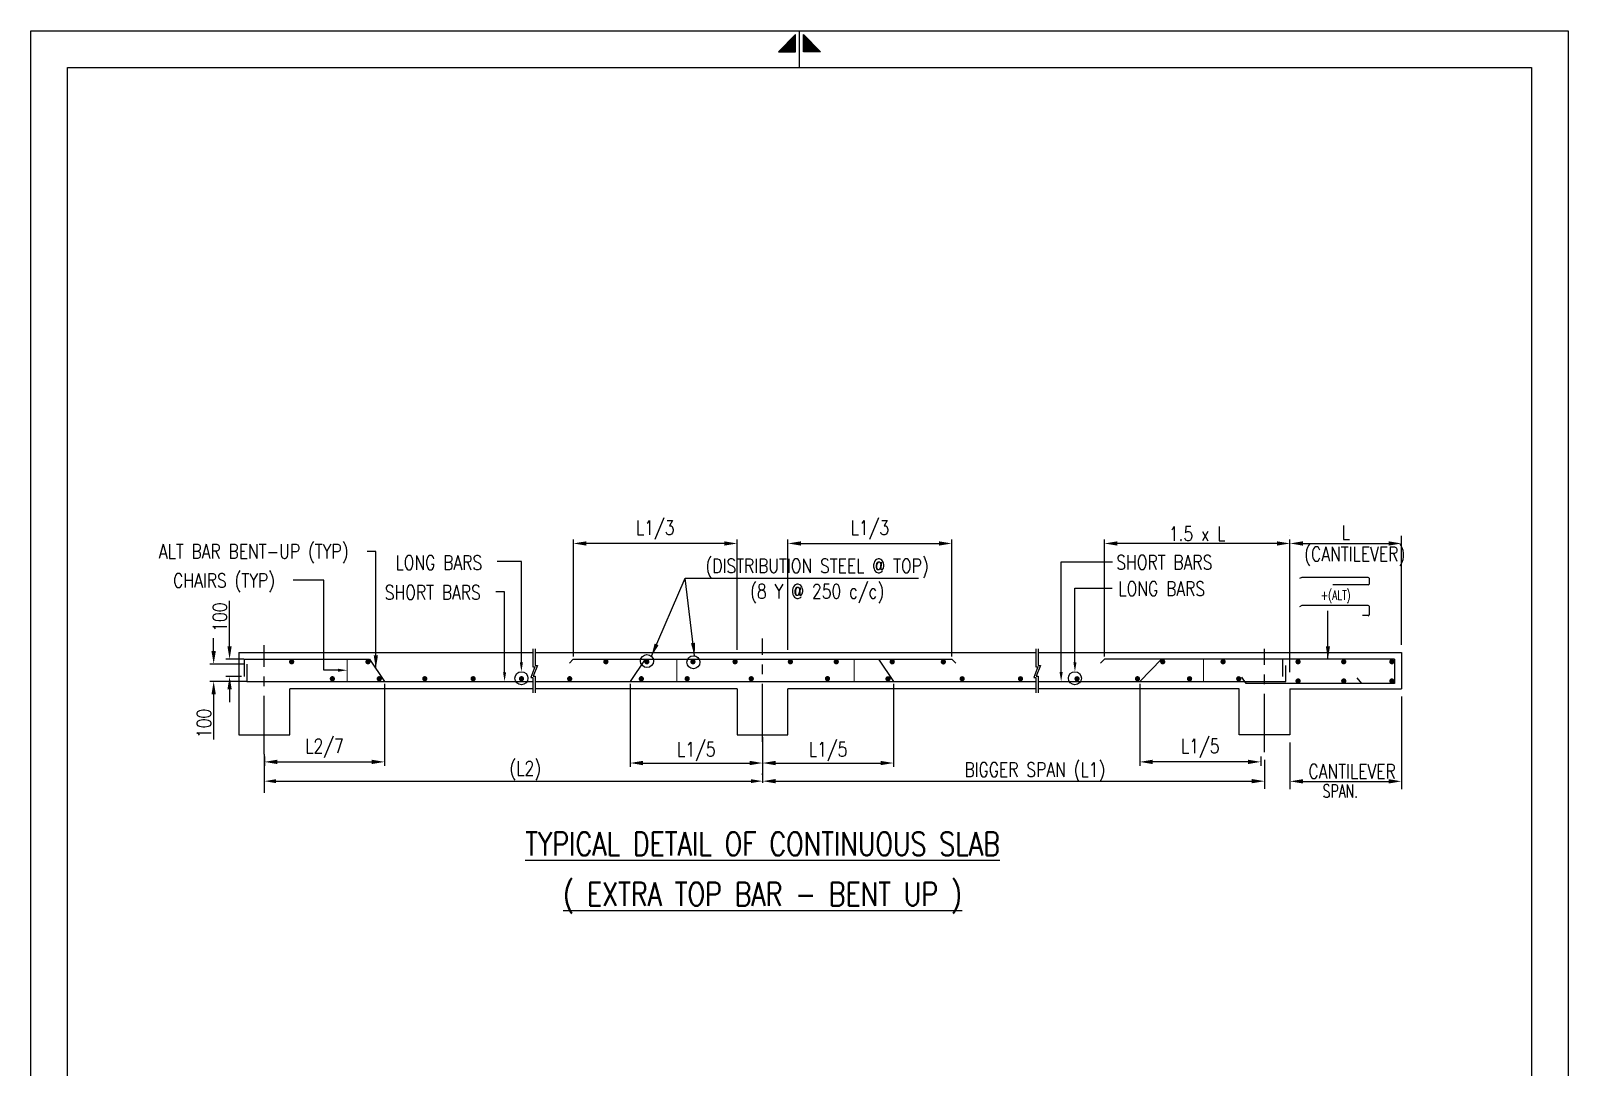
# Model space of a CAD drawing. Extents: x 345615 to 1272425, y -526289 to -156124.
# Drawn here: x 641162 to 670896, y -504273 to -484235 of the extents above; entities that cross this region are included whole.
import ezdxf
from ezdxf.enums import TextEntityAlignment as Align

# ---------------------------------------------------------------- set-up
doc = ezdxf.new("R2010")
doc.units = 0
doc.header["$LTSCALE"] = 500
doc.header["$MEASUREMENT"] = 0
doc.header["$PDMODE"] = 35
doc.header["$PDSIZE"] = -15
doc.linetypes.add('CENTER2', pattern=[1.125, 0.75, -0.125, 0.125, -0.125])
doc.layers.get('DEFPOINTS').update_dxf_attribs({"color": 4})
for name, color, linetype in [('CENTERLINE', 8, 'CENTER2'), ('DIM', 5, 'Continuous'), ('dimention', 7, 'Continuous'), ('hat', 8, 'Continuous'), ('other', 5, 'Continuous'), ('PNA', 10, 'Continuous'), ('S-CONCRET LINE', 4, 'Continuous'), ('S-REINFORCEMENT', 6, 'Continuous'), ('S-SCHEDULE', 2, 'Continuous'), ('S-TEXT-1', 4, 'Continuous'), ('S-TITLE', 6, 'Continuous'), ('ST', 6, 'Continuous'), ('TEXT', 4, 'Continuous'), ('TEXT (SHEET)', 4, 'Continuous'), ('TXT', 4, 'Continuous')]:
    doc.layers.add(name, color=color, linetype=linetype)
doc.layers.add('LINE', color=253, linetype='Continuous', lineweight=18)
doc.styles.add('ROMANS', font='simplex.shx', dxfattribs={"width": 0.8, "height": 275, "bigfont": 'bigfont.shx'})
doc.dimstyles.new('5', dxfattribs={"dimtxt": 250, "dimasz": 250, "dimexe": 60, "dimexo": 60, "dimgap": 150, "dimtad": 1, "dimdec": 0, "dimlfac": 0.2, "dimzin": 0, "dimdsep": 46, "dimtxsty": 'ROMANS', "dimcen": -250, "dimclrd": 5, "dimclre": 5, "dimclrt": 4, "dimadec": 0, "dimazin": 0, "dimtfac": 1, "dimtdec": 0, "dimtix": 1, "dimtofl": 0, "dimtmove": 2, "dimatfit": 3, "dimfxl": 0, "dimtolj": 1, "dimtzin": 0, "dimarcsym": 0})
doc.dimstyles.new('Copy(2) of Standard', dxfattribs={"dimtxt": 300, "dimasz": 250, "dimexe": 75, "dimexo": 50, "dimgap": 50, "dimtad": 1, "dimdec": 0, "dimrnd": 5, "dimzin": 0, "dimdsep": 46, "dimtxsty": 'ROMANS', "dimcen": 0, "dimclrd": 5, "dimclre": 5, "dimclrt": 4, "dimadec": 0, "dimazin": 0, "dimtfac": 1, "dimtdec": 0, "dimtofl": 0, "dimtmove": 0, "dimatfit": 3, "dimfxl": 0, "dimtolj": 1, "dimtzin": 0, "dimarcsym": 0})
doc.dimstyles.new('INT1', dxfattribs={"dimtxt": 250, "dimasz": 250, "dimexe": 150, "dimexo": 60, "dimgap": 75, "dimtad": 1, "dimdec": 0, "dimzin": 0, "dimdsep": 46, "dimtxsty": 'ROMANS', "dimcen": -250, "dimclrd": 5, "dimclre": 5, "dimclrt": 4, "dimadec": 0, "dimazin": 0, "dimtfac": 1, "dimtdec": 0, "dimtix": 1, "dimtofl": 0, "dimtmove": 2, "dimatfit": 3, "dimfxl": 0, "dimtolj": 1, "dimtzin": 0, "dimarcsym": 0})

# ---------------------------------------------------------------- blocks, each defined once
blk = doc.blocks.new('*D360')
at = {"layer": 'DEFPOINTS', "color": 0}
for p in [(665024, -498181), (655315, -498773), (665024, -498743)]:
    blk.add_point(p, dxfattribs=at)
at = {"layer": 'DIM', "color": 5, "lineweight": -2}
for p, q in [((665024, -498331), (665024, -498893)), ((655315, -498623), (655315, -498593)), ((655565, -498743), (664774, -498743))]:
    blk.add_line(p, q, dxfattribs=at)
at = {"layer": 'DIM', "color": 5}
for points in [[(655565, -498701), (655565, -498784), (655315, -498743)], [(664774, -498784), (664774, -498701), (665024, -498743)]]:
    blk.add_solid(points, dxfattribs=at)
blk = doc.blocks.new('*D361')
at = {"layer": 'DEFPOINTS', "color": 0}
for p in [(658974, -494147), (655806, -496255), (658974, -496383)]:
    blk.add_point(p, dxfattribs=at)
at = {"layer": 'TXT', "color": 5, "linetype": 'ByBlock', "lineweight": -2}
for p, q in [((655806, -496205), (655806, -494072)), ((658974, -496333), (658974, -494072))]:
    blk.add_line(p, q, dxfattribs=at)
at = {"layer": 'TXT', "color": 5, "lineweight": -2}
blk.add_line((656056, -494147), (658724, -494147), dxfattribs=at)
at = {"layer": 'TXT', "color": 5}
for points in [[(656056, -494106), (656056, -494189), (655806, -494147)], [(658724, -494189), (658724, -494106), (658974, -494147)]]:
    blk.add_solid(points, dxfattribs=at)
at = {"layer": 'TXT', "color": 4, "insert": (657390, -493888), "char_height": 275, "attachment_point": 5, "style": 'ROMANS'}
blk.add_mtext('\\A1;L1/3', dxfattribs=at)
blk = doc.blocks.new('*D362')
at = {"layer": 'DEFPOINTS', "color": 0}
for p in [(657847, -496814), (655315, -497844), (657847, -498392)]:
    blk.add_point(p, dxfattribs=at)
at = {"layer": 'DIM', "color": 5, "lineweight": -2}
for p, q in [((657847, -496864), (657847, -498467)), ((655315, -497894), (655315, -498467)), ((655565, -498392), (657597, -498392))]:
    blk.add_line(p, q, dxfattribs=at)
at = {"layer": 'DIM', "color": 5}
for points in [[(655565, -498350), (655565, -498434), (655315, -498392)], [(657597, -498434), (657597, -498350), (657847, -498392)]]:
    blk.add_solid(points, dxfattribs=at)
at = {"layer": 'DIM', "color": 4, "insert": (656581, -498172), "char_height": 275, "attachment_point": 5, "style": 'ROMANS'}
blk.add_mtext('\\A1;L1/5', dxfattribs=at)
blk = doc.blocks.new('*D363')
at = {"layer": 'DEFPOINTS', "color": 0}
for p in [(652752, -496814), (655315, -497844), (655315, -498392)]:
    blk.add_point(p, dxfattribs=at)
at = {"layer": 'DIM', "color": 5, "lineweight": -2}
for p, q in [((652752, -496864), (652752, -498467)), ((655315, -497894), (655315, -498467)), ((653002, -498392), (655065, -498392))]:
    blk.add_line(p, q, dxfattribs=at)
at = {"layer": 'DIM', "color": 5}
for points in [[(653002, -498350), (653002, -498434), (652752, -498392)], [(655065, -498434), (655065, -498350), (655315, -498392)]]:
    blk.add_solid(points, dxfattribs=at)
at = {"layer": 'DIM', "color": 4, "insert": (654033, -498172), "char_height": 275, "attachment_point": 5, "style": 'ROMANS'}
blk.add_mtext('\\A1;L1/5', dxfattribs=at)
blk = doc.blocks.new('*D364')
at = {"layer": 'DEFPOINTS', "color": 0}
for p in [(648006, -496814), (645679, -498214), (648006, -498370)]:
    blk.add_point(p, dxfattribs=at)
at = {"layer": 'DIM', "color": 5, "lineweight": -2}
for p, q in [((648006, -496864), (648006, -498445)), ((645679, -498264), (645679, -498445)), ((645929, -498370), (647756, -498370))]:
    blk.add_line(p, q, dxfattribs=at)
at = {"layer": 'DIM', "color": 5}
for points in [[(645929, -498328), (645929, -498412), (645679, -498370)], [(647756, -498412), (647756, -498328), (648006, -498370)]]:
    blk.add_solid(points, dxfattribs=at)
at = {"layer": 'DIM', "color": 4, "insert": (646842, -498110), "char_height": 275, "attachment_point": 5, "style": 'ROMANS'}
blk.add_mtext('\\A1;L2/7', dxfattribs=at)
blk = doc.blocks.new('*D365')
at = {"layer": 'DEFPOINTS', "color": 0}
for p in [(651655, -494147), (654823, -496255), (651655, -496383)]:
    blk.add_point(p, dxfattribs=at)
at = {"layer": 'TXT', "color": 5, "linetype": 'ByBlock', "lineweight": -2}
for p, q in [((651655, -496333), (651655, -494072)), ((654823, -496205), (654823, -494072))]:
    blk.add_line(p, q, dxfattribs=at)
at = {"layer": 'TXT', "color": 5, "lineweight": -2}
blk.add_line((654573, -494147), (651905, -494147), dxfattribs=at)
at = {"layer": 'TXT', "color": 5}
for points in [[(651905, -494106), (651905, -494189), (651655, -494147)], [(654573, -494189), (654573, -494106), (654823, -494147)]]:
    blk.add_solid(points, dxfattribs=at)
at = {"layer": 'TXT', "color": 4, "insert": (653239, -493888), "char_height": 275, "attachment_point": 5, "style": 'ROMANS'}
blk.add_mtext('\\A1;L1/3', dxfattribs=at)
blk = doc.blocks.new('*D366')
at = {"layer": 'DEFPOINTS', "color": 0}
for p in [(667671, -496956), (665514, -497844), (667671, -498746)]:
    blk.add_point(p, dxfattribs=at)
at = {"layer": 'DIM', "color": 5, "lineweight": -2}
for p, q in [((667671, -497106), (667671, -498896)), ((665514, -497994), (665514, -498896)), ((665764, -498746), (667421, -498746))]:
    blk.add_line(p, q, dxfattribs=at)
at = {"layer": 'DIM', "color": 5}
for points in [[(665764, -498704), (665764, -498788), (665514, -498746)], [(667421, -498788), (667421, -498704), (667671, -498746)]]:
    blk.add_solid(points, dxfattribs=at)
at = {"layer": 'DIM', "color": 4, "insert": (666592, -498671), "char_height": 275, "attachment_point": 5, "style": 'ROMANS'}
blk.add_mtext('\\A1;   ', dxfattribs=at)
blk = doc.blocks.new('*D367')
at = {"layer": 'DEFPOINTS', "color": 0}
for p in [(661926, -494147), (661926, -496383), (665514, -496685)]:
    blk.add_point(p, dxfattribs=at)
at = {"layer": 'DIM', "color": 5, "lineweight": -2}
for p, q in [((661926, -496333), (661926, -494072)), ((665264, -494147), (662176, -494147)), ((665514, -496635), (665514, -494072))]:
    blk.add_line(p, q, dxfattribs=at)
at = {"layer": 'DIM', "color": 5}
for points in [[(662176, -494106), (662176, -494189), (661926, -494147)], [(665264, -494189), (665264, -494106), (665514, -494147)]]:
    blk.add_solid(points, dxfattribs=at)
at = {"layer": 'DIM', "color": 4, "insert": (663720, -493960), "char_height": 275, "attachment_point": 5, "style": 'ROMANS'}
blk.add_mtext('\\A1;1.5 x L', dxfattribs=at)
blk = doc.blocks.new('*D368')
at = {"layer": 'DEFPOINTS', "color": 0}
for p in [(665514, -494147), (667671, -494147), (667671, -496255)]:
    blk.add_point(p, dxfattribs=at)
at = {"layer": 'DIM', "color": 5, "lineweight": -2}
for p, q in [((665514, -493997), (665514, -493997)), ((665764, -494147), (667421, -494147)), ((667671, -496105), (667671, -493997))]:
    blk.add_line(p, q, dxfattribs=at)
at = {"layer": 'DIM', "color": 5}
for points in [[(665764, -494106), (665764, -494189), (665514, -494147)], [(667421, -494189), (667421, -494106), (667671, -494147)]]:
    blk.add_solid(points, dxfattribs=at)
at = {"layer": 'DIM', "color": 4, "insert": (666592, -493935), "char_height": 275, "attachment_point": 5, "style": 'ROMANS'}
blk.add_mtext('\\A1;L', dxfattribs=at)
blk = doc.blocks.new('*D369')
at = {"layer": 'DEFPOINTS', "color": 0}
for p in [(645007, -496383), (645334, -496383), (645289, -496718)]:
    blk.add_point(p, dxfattribs=at)
at = {"layer": 'TXT', "color": 5, "linetype": 'ByBlock', "lineweight": -2}
for p, q in [((645007, -496133), (645007, -495259)), ((645284, -496383), (644932, -496383)), ((645239, -496718), (644932, -496718)), ((645007, -496968), (645007, -497218))]:
    blk.add_line(p, q, dxfattribs=at)
at = {"layer": 'TXT', "color": 5}
for points in [[(644965, -496133), (645048, -496133), (645007, -496383)], [(645048, -496968), (644965, -496968), (645007, -496718)]]:
    blk.add_solid(points, dxfattribs=at)
at = {"layer": 'TXT', "color": 4, "insert": (644819, -495571), "char_height": 275, "attachment_point": 5, "rotation": 90, "style": 'ROMANS'}
blk.add_mtext('\\A1;100', dxfattribs=at)
blk = doc.blocks.new('*D370')
at = {"layer": 'DEFPOINTS', "color": 0}
for p in [(645341, -496479), (644699, -496814), (645386, -496814)]:
    blk.add_point(p, dxfattribs=at)
at = {"layer": 'DIM', "color": 5, "lineweight": -2}
for p, q in [((644699, -496229), (644699, -495979)), ((645291, -496479), (644624, -496479)), ((645336, -496814), (644624, -496814)), ((644699, -497064), (644699, -497938))]:
    blk.add_line(p, q, dxfattribs=at)
at = {"layer": 'DIM', "color": 5}
for points in [[(644657, -496229), (644741, -496229), (644699, -496479)], [(644741, -497064), (644657, -497064), (644699, -496814)]]:
    blk.add_solid(points, dxfattribs=at)
at = {"layer": 'DIM', "color": 4, "insert": (644511, -497626), "char_height": 275, "attachment_point": 5, "rotation": 90, "style": 'ROMANS'}
blk.add_mtext('\\A1;100', dxfattribs=at)
blk = doc.blocks.new('*D375')
at = {"layer": 'DEFPOINTS', "color": 0}
for p in [(662608, -496814), (664950, -498214), (662608, -498370)]:
    blk.add_point(p, dxfattribs=at)
at = {"layer": 'DIM', "color": 5, "lineweight": -2}
for p, q in [((662608, -496864), (662608, -498445)), ((664950, -498264), (664950, -498445)), ((664700, -498370), (662858, -498370))]:
    blk.add_line(p, q, dxfattribs=at)
at = {"layer": 'DIM', "color": 5}
for points in [[(662858, -498328), (662858, -498412), (662608, -498370)], [(664700, -498412), (664700, -498328), (664950, -498370)]]:
    blk.add_solid(points, dxfattribs=at)
at = {"layer": 'DIM', "color": 4, "insert": (663779, -498110), "char_height": 275, "attachment_point": 5, "style": 'ROMANS'}
blk.add_mtext('\\A1;L1/5', dxfattribs=at)
blk = doc.blocks.new('MID')
at = {"layer": 'TEXT'}
for p, q in [((8.94, 1.07), (4.27, 5.74)), ((4.27, 5.74), (4.27, 1.07)), ((0, 0), (10, 0)), ((4.27, 1.07), (8.94, 1.07)), ((8.94, -1.07), (4.27, -5.74)), ((4.27, -1.07), (8.94, -1.07)), ((4.27, -5.74), (4.27, -1.07))]:
    blk.add_line(p, q, dxfattribs=at)
for points in [[(4.27, 5.74), (8.94, 1.07), (4.27, 1.07)], [(4.27, -5.74), (8.94, -1.07), (4.27, -1.07)]]:
    blk.add_solid(points, dxfattribs=at)
blk = doc.blocks.new('Prna4')
at = {"layer": 'PNA', "color": 4}
blk.add_lwpolyline([(-20295, 495), (-20505, 495), (-20505, 792), (-20295, 792)], close=True, dxfattribs=at)
at = {"layer": 'PNA', "color": 3}
blk.add_lwpolyline([(-20300, 500), (-20500, 500), (-20500, 787), (-20300, 787)], close=True, dxfattribs=at)
at = {"layer": 'TEXT (SHEET)', "color": 4, "xscale": -0.5, "yscale": 0.5, "zscale": 0.5, "rotation": 270}
blk.add_blockref('MID', (-20400, 787), dxfattribs=at)

msp = doc.modelspace()

# ---------------------------------------------------------------- linework, layer by layer
at = {"layer": 'CENTERLINE', "ltscale": 3}
for p, q in [((645678.681, -498217.62), (645678.681, -496112.897)), ((655314.693, -497984.696), (655314.693, -495987.413)), ((665024.372, -498181.196), (665024.372, -496183.913))]:
    msp.add_line(p, q, dxfattribs=at)
at = {"layer": 'DIM', "color": 5}
for p, q in [((650650.538, -494492.981), (650180.368, -494492.981)), ((661089.062, -494503.93), (662082.859, -494503.93)), ((646828.033, -494859.057), (646234.93, -494859.057)), ((650325.158, -495085.618), (650157.6, -495085.618)), ((661356.026, -495014.652), (662076.265, -495014.652)), ((647101.534, -496598.573), (646828.033, -496598.573))]:
    msp.add_line(p, q, dxfattribs=at)
at = {"layer": 'DIM'}
for p, q in [((650650.538, -496446.649), (650650.538, -494492.981)), ((661089.062, -496634.015), (661089.062, -494503.93)), ((646828.033, -496598.573), (646828.033, -494859.057)), ((650325.158, -496634.015), (650325.158, -495085.618)), ((661356.026, -496446.649), (661356.026, -495014.652)), ((655314.693, -498232.273), (655314.693, -498772.622)), ((645904.608, -498742.537), (655088.765, -498742.537))]:
    msp.add_line(p, q, dxfattribs=at)
at = {"layer": 'DIM', "color": 8, "elevation": 0}
for points in [[(650872.814, -496181.273), (650872.814, -496534.36), (650913.484, -496534.36), (650833.792, -496740.049), (650872.814, -496740.049), (650872.814, -497037.273)], [(650919.314, -496181.224), (650919.314, -496504.86), (650959.984, -496504.86), (650880.292, -496710.549), (650919.314, -496710.549), (650919.314, -497037.04)], [(660599.814, -496181.273), (660599.814, -496534.36), (660640.484, -496534.36), (660560.792, -496740.049), (660599.814, -496740.049), (660599.814, -497037.273)], [(660646.314, -496181.224), (660646.314, -496504.86), (660686.984, -496504.86), (660607.292, -496710.549), (660646.314, -496710.549), (660646.314, -497037.04)]]:
    msp.add_lwpolyline(points, dxfattribs=at)
at = {"layer": 'DIM'}
msp.add_solid([(655088.765, -498704.875), (655088.765, -498780.184), (655314.693, -498742.537)], dxfattribs=at)
at = {"layer": 'dimention', "color": 5, "linetype": 'ByBlock'}
msp.add_line((645678.681, -498217.62), (645678.681, -498968.453), dxfattribs=at)
at = {"layer": 'dimention', "color": 5}
for points in [[(650620.491, -496446.649), (650680.572, -496446.649), (650650.538, -496626.907)], [(661386.072, -496446.649), (661325.982, -496446.649), (661356.026, -496626.907)], [(650295.115, -496636.502), (650355.205, -496636.502), (650325.158, -496816.769)], [(661119.109, -496634.015), (661059.018, -496634.015), (661089.062, -496814.283)]]:
    msp.add_solid(points, dxfattribs=at)
at = {"layer": 'dimention', "color": 5, "linetype": 'ByBlock'}
msp.add_solid([(645904.608, -498704.875), (645904.608, -498780.184), (645678.681, -498742.537)], dxfattribs=at)
at = {"layer": 'hat'}
for centre in [(653079.357, -496420.281), (653976.269, -496443.667), (650650.538, -496753.344), (661356.026, -496753.344)]:
    msp.add_circle(centre, 126.431, dxfattribs=at)
at = {"layer": 'LINE'}
for p, q in [((647281.793, -496382.874), (647281.793, -496814.283)), ((653658.816, -496382.874), (653658.816, -496814.283)), ((657084.533, -496382.874), (657084.533, -496814.283)), ((663841.793, -496382.874), (663841.793, -496814.283))]:
    msp.add_line(p, q, dxfattribs=at)
at = {"layer": 'other'}
msp.add_solid([(647101.534, -496568.541), (647101.534, -496628.619), (647281.793, -496598.573)], dxfattribs=at)
at = {"layer": 'S-CONCRET LINE', "color": 130}
for p, q in [((645187.425, -496254.574), (650872.814, -496254.574)), ((645187.425, -496254.574), (645187.425, -497844.217)), ((650919.314, -496254.574), (660599.814, -496254.574)), ((660646.314, -496254.574), (667671.065, -496254.574)), ((667671.065, -496254.574), (667671.065, -496955.889)), ((646169.928, -497844.217), (646169.928, -496955.889)), ((650872.814, -496955.889), (646169.928, -496955.889)), ((654823.022, -496955.889), (650919.314, -496955.889)), ((654823.022, -496955.889), (654823.022, -497844.217)), ((660599.814, -496955.889), (655805.525, -496955.889)), ((655805.525, -497844.217), (655805.525, -496955.889)), ((664531.362, -496955.889), (660646.314, -496955.889)), ((664531.362, -497844.217), (664531.362, -496955.889)), ((665513.865, -496955.889), (665513.865, -497844.217)), ((665513.865, -496955.889), (667671.065, -496955.889)), ((645187.425, -497844.217), (646169.928, -497844.217)), ((654823.022, -497844.217), (655805.525, -497844.217)), ((665513.865, -497844.217), (664531.362, -497844.217))]:
    msp.add_line(p, q, dxfattribs=at)
at = {"layer": 'S-REINFORCEMENT'}
for p, q in [((665746.347, -494804.789), (665696.575, -494827.452)), ((667028.271, -494804.789), (665746.347, -494804.789)), ((667028.271, -494946.345), (666341.306, -494946.345)), ((667043.196, -494819.727), (667043.196, -494931.407)), ((665746.347, -495347.731), (665696.575, -495370.402)), ((667028.271, -495347.731), (665746.347, -495347.731)), ((667043.196, -495362.665), (667043.196, -495528.859)), ((667038.829, -495539.417), (666920.267, -495539.417)), ((645289.033, -496382.874), (647715.155, -496382.874)), ((645289.033, -496382.874), (645289.033, -496717.765)), ((645341.321, -496479.387), (645341.321, -496814.283)), ((647715.155, -496382.874), (648005.859, -496814.283)), ((651654.894, -496382.874), (651578.809, -496464.398)), ((651654.894, -496382.874), (658973.835, -496382.874)), ((653042.535, -496382.874), (652751.838, -496814.283)), ((657556.527, -496382.874), (657847.232, -496814.283)), ((658973.835, -496382.874), (659049.921, -496464.398)), ((661926.081, -496382.874), (661849.996, -496464.398)), ((666366.368, -496382.874), (661926.081, -496382.874)), ((662608.287, -496814.283), (663028.458, -496382.874)), ((667535.724, -496382.874), (663011.804, -496382.874)), ((665376.435, -496716.392), (665376.435, -496382.874)), ((665431.424, -496814.283), (665431.424, -496503.689)), ((667535.724, -496382.874), (667535.724, -496857.119)), ((645341.321, -496814.283), (650872.814, -496814.283)), ((650919.314, -496814.283), (660599.814, -496814.283)), ((660646.314, -496814.283), (665431.424, -496814.283)), ((664666.854, -496857.119), (664584.054, -496735.319)), ((667535.724, -496857.119), (664666.854, -496857.119)), ((666904.046, -496857.119), (666813.303, -496746.233))]:
    msp.add_line(p, q, dxfattribs=at)
at = {"layer": 'S-REINFORCEMENT', "const_width": 50.698, "elevation": 0}
for points in [[(646181.857, -496433.689, 1), (646232.548, -496433.689, 1)], [(647657.701, -496433.783, 1), (647708.393, -496433.783, 1)], [(652259.221, -496434.411, 1), (652309.913, -496434.411, 1)], [(653051.283, -496434.584, 1), (653101.984, -496434.584, 1)], [(653942.434, -496434.084, 1), (653993.126, -496434.084, 1)], [(654757.847, -496434.084, 1), (654808.539, -496434.084, 1)], [(655878.452, -496434.084, -1), (655827.76, -496434.084, -1)], [(656765.103, -496434.584, -1), (656714.402, -496434.584, -1)], [(657847.603, -496434.584, -1), (657796.902, -496434.584, -1)], [(658785.99, -496437.084, 1), (658836.681, -496437.084, 1)], [(663078.368, -496433.518, -1), (663027.668, -496433.518, -1)], [(664246.238, -496433.947, -1), (664195.546, -496433.947, -1)], [(665645.81, -496433.899, -1), (665696.505, -496433.899, -1)], [(666529.059, -496433.899, -1), (666579.754, -496433.899, -1)], [(667459.584, -496433.899, -1), (667510.279, -496433.899, -1)], [(646969.345, -496762.402, 1), (647020.036, -496762.402, 1)], [(647927.333, -496762.402, -1), (647876.629, -496762.402, -1)], [(648807.376, -496762.402, -1), (648756.673, -496762.402, -1)], [(649742.653, -496762.402, -1), (649691.949, -496762.402, -1)], [(650677.929, -496762.402, -1), (650627.225, -496762.402, -1)], [(651558.959, -496762.402, 1), (651609.651, -496762.402, 1)], [(652944.587, -496762.402, 1), (652995.279, -496762.402, 1)], [(653831.732, -496762.402, 1), (653882.432, -496762.402, 1)], [(655070.701, -496762.402, 1), (655121.393, -496762.402, 1)], [(656545.442, -496759.916, 1), (656596.134, -496759.916, 1)], [(657714.864, -496763.403, 1), (657765.555, -496763.403, 1)], [(659149.373, -496763.403, 1), (659200.065, -496763.403, 1)], [(660277.362, -496763.403, 1), (660328.054, -496763.403, 1)], [(661371.543, -496763.297, 1), (661422.235, -496763.297, 1)], [(662540.297, -496762.843, 1), (662590.989, -496762.843, 1)], [(663547.24, -496763.318, 1), (663597.943, -496763.318, 1)], [(664498.403, -496763.362, 1), (664549.094, -496763.362, 1)], [(665645.81, -496806.094, 1), (665696.505, -496806.094, 1)], [(666529.059, -496806.094, 1), (666579.754, -496806.094, 1)], [(667459.584, -496806.094, 1), (667510.279, -496806.094, 1)]]:
    msp.add_lwpolyline(points, format="xyb", close=True, dxfattribs=at)
at = {"layer": 'ST'}
for centre, start, end in [((667028.271, -494819.727), 0, 90), ((667028.271, -494931.407), 270, 0), ((667028.271, -495362.665), 0, 90), ((667028.271, -495528.859), 270, 0)]:
    msp.add_arc(centre, 14.932, start, end, dxfattribs=at)

# ---------------------------------------------------------------- block references
at = {"layer": 'PNA', "ltscale": 500, "xscale": 141.5946977304679, "yscale": 141.5946977304679, "zscale": 141.5946977304679}
msp.add_blockref('Prna4', (3544560.785, -596378.193, 0), dxfattribs=at)

# ---------------------------------------------------------------- texts
at = {"layer": 'S-SCHEDULE', "color": 4, "style": 'ROMANS', "width": 0.7}
msp.add_text('+(ALT)', height=183.3333, dxfattribs=at).set_placement((666398.685, -495160.334), align=Align.MIDDLE)
msp.add_text(' SPAN. ', height=250, dxfattribs=at).set_placement((666027.998, -498935.309), align=Align.MIDDLE_LEFT)
at = {"layer": 'S-TEXT-1', "linetype": 'ByBlock', "style": 'ROMANS', "width": 0.8}
for s, p in [('ALT BAR BENT-UP (TYP)', (645471.742, -494319.954)), ('(DISTRIBUTION STEEL @ TOP)', (656369.318, -494599.995)), ('(8 Y @ 250 c/c)', (656369.318, -495091.72)), (' (L2)', (650649.042, -498513.944)), ('BIGGER SPAN (L1)', (660580.542, -498538.157))]:
    msp.add_text(s, height=275, dxfattribs=at).set_placement(p, align=Align.MIDDLE)
for s, p in [('(CANTILEVER)', (665790.067, -494350.737)), ('LONG BARS', (648213.997, -494516.713)), ('SHORT BARS', (662155.585, -494511.534)), ('CHAIRS (TYP)', (643915.024, -494862.827)), ('SHORT BARS', (648007.513, -495093.991)), ('LONG BARS', (662194.294, -495021.207)), ('CANTILEVER  ', (665871.811, -498553.651))]:
    msp.add_text(s, height=275, dxfattribs=at).set_placement(p, align=Align.MIDDLE_LEFT)
at = {"layer": 'S-TITLE', "style": 'ROMANS', "width": 0.8}
for s, p in [('%%UTYPICAL DETAIL OF CONTINUOUS SLAB', (655314.693, -499954.019)), ('%%U( EXTRA TOP BAR - BENT UP )', (655314.693, -500925.754))]:
    msp.add_text(s, height=450, dxfattribs=at).set_placement(p, align=Align.MIDDLE_CENTER)

# ---------------------------------------------------------------- dimensions: what is measured, and where the dimension line sits
at = {"layer": 'DIM'}
for base, p1, p2, text, dimstyle, override, picture, middle in [((661926.081, -494147.247), (665513.865, -496685.273), (661926.081, -496382.874), '1.5 x L', 'Copy(2) of Standard', {"dimfxl": 60}, '*D367', (663719.973, -493959.747)), ((667671.065, -494147.247), (665513.865, -494147.247), (667671.065, -496254.574), 'L', 'INT1', {"dimexo": 150, "dimlfac": 0.25}, '*D368', (666592.465, -493934.747)), ((648005.859, -498369.98), (645678.681, -498213.903), (648005.859, -496814.283), 'L2/7', 'Copy(2) of Standard', {"dimfxl": 60}, '*D364', (646842.27, -498110.457)), ((655314.693, -498391.922), (652751.838, -496814.283), (655314.693, -497844.217), 'L1/5', 'Copy(2) of Standard', {"dimgap": 10, "dimfxl": 60}, '*D363', (654033.266, -498172.398)), ((657847.232, -498391.922), (655314.693, -497844.217), (657847.232, -496814.283), 'L1/5', 'Copy(2) of Standard', {"dimgap": 10, "dimfxl": 60}, '*D362', (656580.963, -498172.398)), ((667671.065, -498746.159), (665513.865, -497844.217), (667671.065, -496955.889), '   ', 'INT1', {"dimexo": 150, "dimlfac": 0.25}, '*D366', (666592.465, -498671.159)), ((665024.372, -498742.537), (655314.693, -498772.622), (665024.372, -498181.196), ' ', 'INT1', {"dimexo": 150, "dimlfac": 0.25}, '*D360', (660169.532, -498742.537))]:
    dim = msp.add_linear_dim(base=base, p1=p1, p2=p2, text=text, dimstyle=dimstyle, override=override, dxfattribs=at)
    dim.commit()
    dim.dimension.update_dxf_attribs({"geometry": picture, "text_midpoint": middle})
dim = msp.add_linear_dim(base=(644698.835, -496814.278), p1=(645341.321, -496479.387), p2=(645386.385, -496814.278), angle=90, text='100', dimstyle='Copy(2) of Standard', dxfattribs=at)
dim.commit()
dim.dimension.update_dxf_attribs({"geometry": '*D370', "text_midpoint": (644511.335, -497626.183)})
dim = msp.add_linear_dim(base=(662608.287, -498369.98), p1=(664949.866, -498213.903), p2=(662608.287, -496814.283), angle=180, text='L1/5', dimstyle='Copy(2) of Standard', override={"dimfxl": 60}, dxfattribs=at)
dim.commit()
dim.dimension.update_dxf_attribs({"geometry": '*D375', "text_midpoint": (663779.077, -498110.457)})
at = {"layer": 'TXT', "linetype": 'ByBlock'}
for base, p1, p2, picture, middle in [((651654.894, -494147.247), (654823.022, -496254.574), (651654.894, -496382.874), '*D365', (653238.958, -493887.724)), ((658973.835, -494147.247), (655805.525, -496254.574), (658973.835, -496382.874), '*D361', (657389.68, -493887.724))]:
    dim = msp.add_linear_dim(base=base, p1=p1, p2=p2, text='L1/3', dimstyle='Copy(2) of Standard', override={"dimfxl": 60}, dxfattribs=at)
    dim.commit()
    dim.dimension.update_dxf_attribs({"geometry": picture, "text_midpoint": middle})
dim = msp.add_linear_dim(base=(645006.717, -496382.874), p1=(645289.033, -496717.765), p2=(645334.098, -496382.874), angle=90, text='100', dimstyle='Copy(2) of Standard', dxfattribs=at)
dim.commit()
dim.dimension.update_dxf_attribs({"geometry": '*D369', "text_midpoint": (644819.217, -495570.969)})

# ---------------------------------------------------------------- leaders
at = {"layer": 'DIM'}
msp.add_leader([(647835.353, -496561.25), (647835.353, -494304.5), (647668.835, -494304.5)], dimstyle='Copy(2) of Standard', override={"dimgap": 10, "dimtad": 0, "dimfxl": 60}, dxfattribs=at)
at = {"layer": 'DIM', "color": 5}
for points in [[(653165.993, -496328.199), (653815.916, -494819.848), (658330.406, -494819.848)], [(654000.678, -496319.614), (653815.916, -494819.848)]]:
    msp.add_leader(points, dimstyle='5', dxfattribs=at)
at = {"layer": 'dimention', "linetype": 'Continuous'}
msp.add_leader([(666248.404, -496382.874), (666248.404, -495641.489), (666248.404, -495450.806)], dimstyle='5', dxfattribs=at)

doc.saveas('drawing.dxf')
